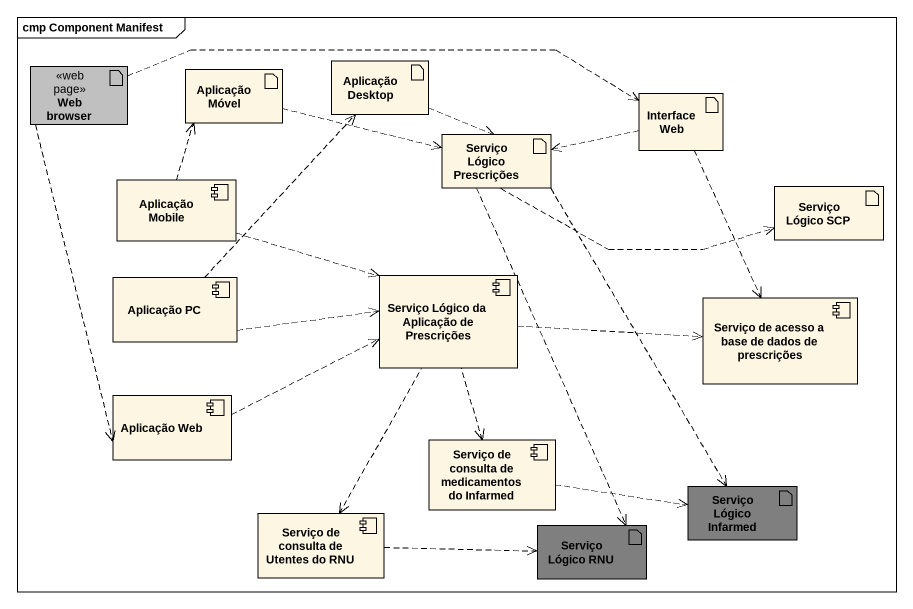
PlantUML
@startuml
mainframe cmp Component Manifest
artifact "Web browser" as Web_browser <<web page>> #C0C0C0
artifact "Aplicação Desktop" as Aplicação_Desktop
artifact "Aplicação Móvel" as Aplicação_Móvel
artifact "Interface Web" as Interface_Web
artifact "Serviço Lógico Prescrições" as Serviço_Lógico_Prescrições
component "Aplicação Mobile" as Aplicação_Mobile
artifact "Serviço Lógico SCP" as Serviço_Lógico_SCP
component "Aplicação PC" as Aplicação_PC
component "Serviço Lógico da Aplicação de Prescrições" as Serviço_Lógico_da_Aplicação
component "Serviço de acesso a base de dados de prescrições" as Serviço_de_acesso_a_base_de
component "Aplicação Web" as Aplicação_Web
component "Serviço de consulta de medicamentos do Infarmed" as Serviço_de_consulta_de
artifact "Serviço Lógico Infarmed" as Serviço_Lógico_Infarmed #7F7F7F
component "Serviço de consulta de Utentes do RNU" as Serviço_de_consulta_de_2
artifact "Serviço Lógico RNU" as Serviço_Lógico_RNU #7F7F7F
Web_browser .right.> Interface_Web
Web_browser ..> Aplicação_Web
Aplicação_Desktop ..> Serviço_Lógico_Prescrições
Aplicação_Móvel .right.> Serviço_Lógico_Prescrições
Interface_Web .left.> Serviço_Lógico_Prescrições
Interface_Web ..> Serviço_de_acesso_a_base_de
Serviço_Lógico_Prescrições .right.> Serviço_Lógico_SCP
Serviço_Lógico_Prescrições ..> Serviço_Lógico_Infarmed
Serviço_Lógico_Prescrições ..> Serviço_Lógico_RNU
Aplicação_Mobile .up.> Aplicação_Móvel
Aplicação_Mobile .right.> Serviço_Lógico_da_Aplicação
Aplicação_PC .up.> Aplicação_Desktop
Aplicação_PC .right.> Serviço_Lógico_da_Aplicação
Serviço_Lógico_da_Aplicação .right.> Serviço_de_acesso_a_base_de
Aplicação_Web .right.> Serviço_Lógico_da_Aplicação
Serviço_de_consulta_de <.up. Serviço_Lógico_da_Aplicação
Serviço_de_consulta_de .right.> Serviço_Lógico_Infarmed
Serviço_de_consulta_de_2 <.up. Serviço_Lógico_da_Aplicação
Serviço_de_consulta_de_2 .right.> Serviço_Lógico_RNU
@enduml
